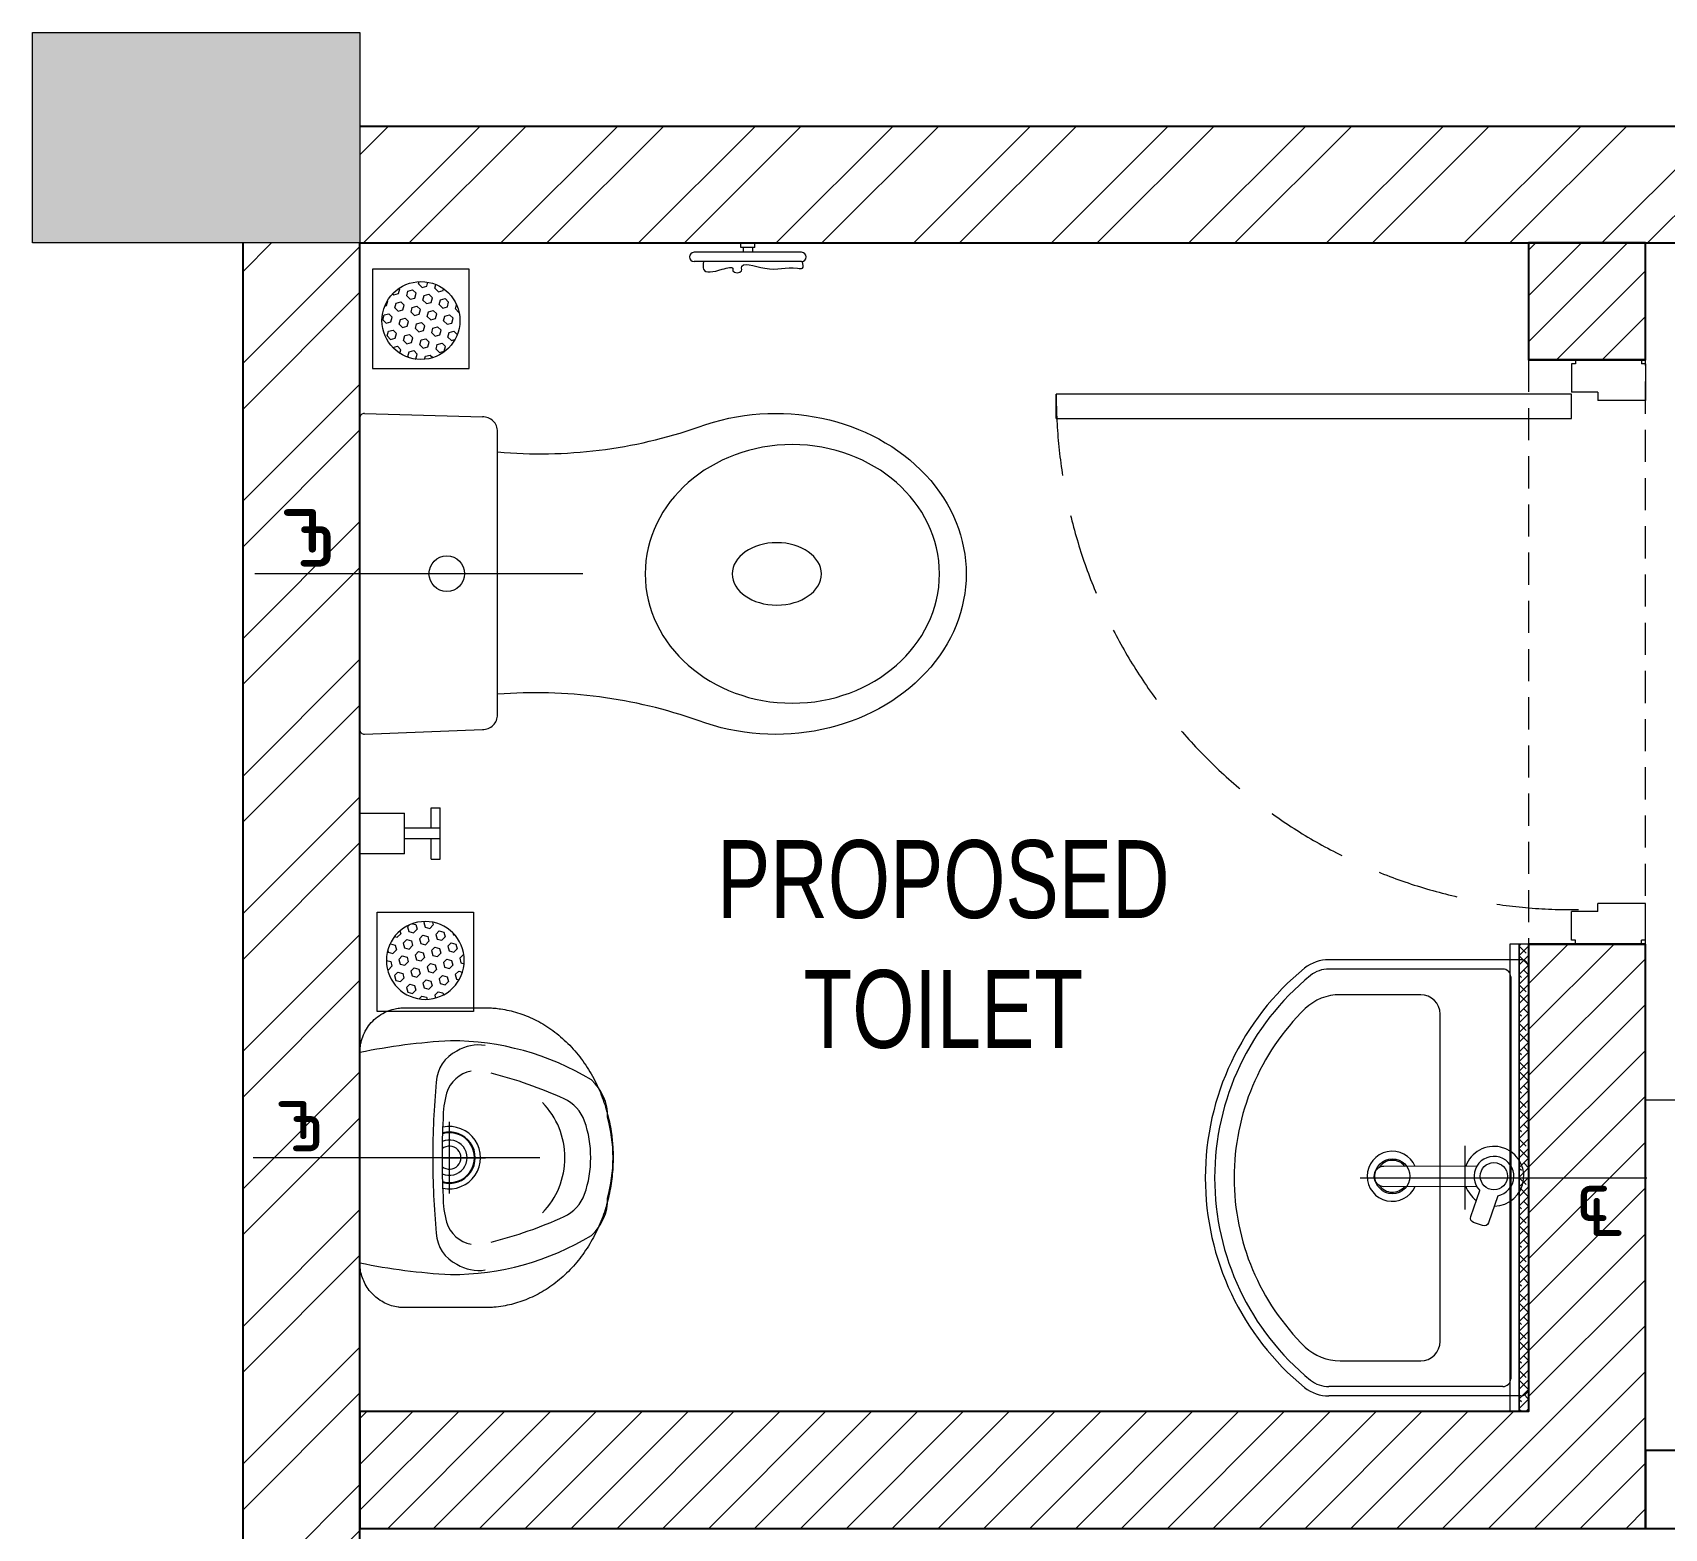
# Model space of a CAD drawing. Header units: feet. Extents: x 9925359 to 9932229, y -5941136 to -5927818.
# Drawn here: x 9925359 to 9927453, y -5929738 to -5927818 of the extents above; entities that cross this region are included whole.
import ezdxf

# ---------------------------------------------------------------- set-up
doc = ezdxf.new("R2010")
doc.units = ezdxf.units.FT
doc.header["$LTSCALE"] = 33
doc.header["$MEASUREMENT"] = 0
for name, pattern in [('a_p6_plan_L18$0$HIDDEN', [0.375, 0.25, -0.125]), ('CENTER', [2, 1.25, -0.25, 0.25, -0.25]), ('DOT2', [0.125, 0, -0.125]), ('HIDDEN', [9.524999999999995, 6.349999999999997, -3.174999999999998]), ('HIDDEN2', [4.7624999999999975, 3.174999999999998, -1.587499999999999])]:
    doc.linetypes.add(name, pattern=pattern)
doc.layers.add('A-WALL', color=1, linetype='Continuous')
for name, color, linetype, lineweight in [('centerline-toilets', 2, 'CENTER', 13), ('column hatch', 5, 'Continuous', 0), ('Door', 2, 'Continuous', 13), ('ele', 252, 'Continuous', 13), ('Fhitting', 152, 'Continuous', 30), ('LENS-DIM', 252, 'Continuous', 5), ('LENS-DOOR', 34, 'Continuous', 20), ('LENS-PARTITION', 21, 'Continuous', 25), ('LENS-TEXT', 31, 'Continuous', 5), ('LENS_CURTAIN', 5, 'a_p6_plan_L18$0$HIDDEN', 9), ('LK-FF&E WALL', 1, 'Continuous', 9), ('LN-HATCH', 251, 'Continuous', 0), ('Mirror', 150, 'Continuous', 20), ('Panelling', 65, 'Continuous', 18), ('PARTITION', 22, 'Continuous', 30), ('Toilet', 5, 'Continuous', 9), ('WALL', 7, 'Continuous', 30)]:
    doc.layers.add(name, color=color, linetype=linetype, lineweight=lineweight)
doc.styles.add('LK TXT', font='GILC____.TTF', dxfattribs={"height": 100})
doc.styles.get("Standard").update_dxf_attribs({"font": 'GILC____.TTF'})
pattern_1 = [(225, (-10084900.59557978, 5279619.596572482), (88.29995930067012, -88.29995930067015), []), (225, (-10084959.46221921, 5279619.596572482), (88.29995930067012, -88.29995930067015), [])]

# ---------------------------------------------------------------- blocks, each defined once
blk = doc.blocks.new('DLF-RSP-AR-CD-DWG-4DT-3113$0$X-TYPICAL TOILET UPPER FLOORS - 02$0$urinals')
at = {"layer": 'Toilet'}
for p, q in [((-4.5475e-12, -15.56661428403458), (-4.5475e-12, 8.286377168158651)), ((-46.09715475669872, -115.0000000000218), (46.09715475669327, -115.0000000000218)), ((-2.7285e-12, -105.4429753783333), (-2.7285e-12, -161.0971547567169))]:
    blk.add_line(p, q, dxfattribs=at)
blk.add_lwpolyline([(134.9999999999991, 0), (-134.9999999999991, 0, 0.0369487664006767), (-149.9999999999982, -116.1503670555612, 0.1380941034158666), (-99.77423321075003, -297.0872948749238, 0.2217213641091726), (-52.01775628641091, -317.8890631478586, 0.0626559245730378), (-8.49796933122e-05, -325.0000017671497, 0.0626559245730475), (52.01758632703338, -317.8890631478586, 0.2217207008690154), (99.77423321075003, -297.0872948749238, 0.1380941034158641), (149.9999999999982, -116.1503670555685, 0.0369487664006777)], format="xyb", close=True, dxfattribs=at)
for centre, radius, start, end in [((-94.27481093352071, -144.9234715912316), 47.11810289109449, 93.37081731520148, 154.4824387253665), ((3.245766915242711, -1238.155136518551), 1144.670244824663, 90.16246512528313, 95.02645179237909), ((-3.245766915251806, -1238.155136518551), 1144.670244824663, 84.9735482076209, 89.83753487471687), ((94.27481093351253, -144.9234715912316), 47.11810289109449, 25.51756127463352, 86.62918268479851), ((-90.95333014834432, -152.7329236622463), 53.77394921319929, 148.4868266886055, 188.6401109395215), ((-71.39627009237483, -149.8700101487557), 40.22765506777335, 106.7015627441882, 169.7250358418294), ((-50.51241933281471, -225.3451602337737), 118.5326152894133, 89.54541335481511, 105.8857460775884), ((-0.1277772639159593, -996.2166668547361), 890.7737006409425, 89.99178119205142, 93.18195442305822), ((-2.7285e-12, -115.0000000000218), 40, 167.4279671994436, 12.57203280055641), ((-2.7285e-12, -115.0000000000218), 33, 164.1813978616258, 15.81860213837415), ((-2.7285e-12, -115.0000000000218), 32, 163.604929760328, 16.39507023967201), ((-2.7285e-12, -115.0000000000218), 22.62135413059903, 155.6653304376655, 24.33466956233444), ((-2.7285e-12, -115.0000000000218), 14.7323792469192, 139.9108800322804, 40.08911996771955), ((0.1277772639068644, -996.2166668547361), 890.7737006409425, 86.81804557694178, 90.0082188079486), ((50.51241933280562, -225.3451602337737), 118.5326152894133, 74.1142539224116, 90.45458664518488), ((71.39627009236665, -149.8700101487557), 40.22765506777335, 10.27496415817055, 73.29843725581178), ((90.95333014833614, -152.7329236622463), 53.77394921319929, 351.3598890604785, 31.51317331139444), ((413.8982963433118, -38.37868533186702), 538.1616565584166, 193.993991329024, 204.5632062434074), ((-413.8982963433209, -38.37868533186702), 538.1616565584166, 335.4367937565926, 346.006008670976), ((-1.627792572718135, -165.2706388237202), 97.64476427368265, 224.9999999998895, 270.9551967833812), ((1.62779257270995, -165.2706388237202), 97.64476427368265, 269.0448032166188, 315.0000000001105), ((-30.08631462571975, -241.3059337647355), 50, 204.5632062434074, 250.460635897111), ((30.08631462571157, -241.3059337647355), 50, 289.539364102889, 335.4367937565926), ((-1.533770255527997, -160.8517433121305), 135.3705133602697, 250.460635897111, 270.6491845270783), ((1.533770255519812, -160.8517433121305), 135.3705133602697, 269.3508154729217, 289.539364102889)]:
    blk.add_arc(centre, radius, start, end, dxfattribs=at)
blk.add_open_spline([(135.0000000000218, 0), (105.3353530385498, 0), (75.67070607707728, 0), (-13.32323480733907, 2.274e-13), (-72.65252873028328, 2.274e-13), (-132.6900719520337, 2.274e-13), (-133.3983212508398, 2.274e-13), (-134.281768448908, 2.274e-13), (-134.4569663481699, 2.274e-13), (-134.747600608502, 2.274e-13), (-134.8630369695722, 2.274e-13), (-135.0060892340055, 2.274e-13), (-135.0064624712894, -1.193277512e-07), (-135.0170531848381, -2.2849590096e-06), (-135.0223488443722, -4.0993359107e-06), (-135.0382367304996, -1.1737902696e-05), (-135.0488298646186, -1.97575291168e-05), (-135.0806128910378, -5.26041751527e-05), (-135.1018064074043, -8.62189622239e-05), (-135.1654014043424, -0.0002222625089416), (-135.207817332803, -0.0003598904754654), (-135.3351225205075, -0.0009139553433215), (-135.4200691828771, -0.001471573562867), (-135.6751356392894, -0.0037122140454358), (-135.8454819154825, -0.005963027991811), (-136.3574010580367, -0.0150109124137998), (-136.6998544433754, -0.0241035279482276), (-137.7305242649482, -0.0607541935196423), (-138.4220536117127, -0.097686986413919), (-140.5080748643645, -0.2474448411821868), (-141.9140495439027, -0.3992694707415012), (-146.1615007839476, -1.02114614714037), (-149.0331357298746, -1.658535092420152), (-154.7518101202553, -3.41613828127015), (-157.5984620125504, -4.536659711778838), (-163.1465284251908, -7.264764980859354), (-165.8474082270705, -8.872454711613045), (-170.981741827156, -12.53873878342233), (-173.4146413081869, -14.5971666483058), (-177.906166885367, -19.08908202548741), (-179.9643754122968, -21.52215186033345), (-183.6301907623958, -26.65676477099555), (-185.2376312556147, -29.35775349851633), (-187.9652297344436, -34.90597265862334), (-189.0854937427912, -37.75266842165093), (-190.8425938294221, -43.47137026403243), (-191.4797371708415, -46.34298888964758), (-191.9919097605824, -49.84306461127676), (-192.077374217121, -50.50936302376794), (-192.2977468813131, -52.49991862553179), (-192.3966084331296, -53.81579509073117), (-192.4734941441805, -55.66879078878696), (-192.4883196677314, -56.21857700367218), (-192.496870256929, -56.88770939302139), (-192.4980415940107, -57.00997546670373), (-192.4992414002611, -57.19748434012058), (-192.4995479992234, -57.26283923326923), (-192.4998738983178, -57.37188175668461), (-192.4999546497274, -57.41559451898957), (-192.4999950294581, -57.47262341266742), (-192.4999998312229, -57.48595819937031), (-192.5000003243775, -57.52595679718206), (-192.4999999999782, -57.60927353243437), (-192.4999999999782, -57.72001920997377), (-192.4999999999782, -57.77539204874369), (-192.4999999999782, -57.94151056505302), (-192.4999999999782, -58.05225624259264), (-192.4999999999782, -58.38449327521129), (-192.4999999999782, -58.60598463029032), (-192.4999999999782, -59.27045869552739), (-192.4999999999782, -59.71344140568567), (-192.4999999999782, -61.04238953616004), (-192.4999999999782, -61.92835495647637), (-192.4999999999782, -64.58625121742534), (-192.4999999999782, -66.35818205805799), (-192.4999999999782, -71.67397457995594), (-192.4999999999782, -75.21783626122124), (-192.4999999999782, -85.84942130501715), (-192.4999999999782, -92.93714466754773), (-192.4999999999782, -114.2003147551393), (-192.4999999999782, -128.3757614802005), (-192.4999999999782, -146.0625065335298), (-192.4999999999782, -144.5738048617977), (-192.4999999999782, -149.2112419741259), (-192.4999999999782, -150.3373807581863), (-192.4999999999782, -153.7157971103672), (-192.4999999999782, -155.9680746784879), (-192.4999999999782, -158.5060066698138), (-192.4999999999782, -158.7916610930192), (-192.4999999999782, -159.2427020504906), (-192.4999999999782, -159.4080885847565), (-192.4999999999782, -159.6877588407215), (-192.4999999999782, -159.8020425624204), (-192.4999999999782, -159.9401879191086), (-192.4999999999782, -159.9640495540977), (-192.4999999999782, -160.0097689728666), (-192.499996421247, -160.0440525330155), (-192.4999643757641, -160.104952970559), (-192.4999385281542, -160.1354066471763), (-192.4998314906368, -160.2267780325826), (-192.4997208060357, -160.2877060969351), (-192.4992706129669, -160.4705315680455), (-192.4988129651545, -160.5924702530042), (-192.4969661832839, -160.9584502616815), (-192.4951032094926, -161.2026555415623), (-192.4876087275813, -161.9359178476325), (-192.4800716371877, -162.4256213779233), (-192.4497571986702, -163.8972417424418), (-192.4192763048381, -164.8816689491061), (-192.2963859407732, -167.8443601815493), (-192.1725217451708, -169.8320432125226), (-191.6702797904039, -175.8273667212115), (-191.1611082412308, -179.8674218867413), (-189.2689630843825, -190.9417939809036), (-187.5187975353817, -198.0301520545986), (-182.8335725814559, -212.1757821290298), (-179.8980525958225, -219.2325052385784), (-172.8234117350846, -233.0968568300414), (-168.6841000434473, -239.9037905012674), (-159.2549403987001, -253.0454586305236), (-153.9652371668557, -259.379470229105), (-142.3610169376685, -271.3688433516364), (-136.0469754966913, -277.0235842421638), (-122.5830627030569, -287.4852784505018), (-115.4339174138625, -292.2918274844595), (-100.5336337623292, -300.9411013099287), (-92.78333124286517, -304.7837051255591), (-76.93540386034736, -311.4502324650508), (-68.83856359988783, -314.2743166926488), (-52.54813771902468, -318.9094578767903), (-44.3551540822018, -320.7208905446411), (-28.09766422605981, -323.3885338293181), (-20.03351017174828, -324.2452316631242), (-9.424407998249535, -324.8186507928577), (-6.740670549843343, -324.9146929727227), (-2.541294352623708, -324.9908912051677), (-1.014315851566152, -325.0028880619856), (2.036791116084486, -324.9959492932932), (3.569827181100436, -324.9769325151441), (8.189732633019958, -324.8718838178048), (11.29743471029269, -324.7378363960885), (20.68934946575928, -324.1333461154121), (27.04290265062991, -323.4601654556735), (41.80139781238676, -321.2305755023596), (50.23999478411247, -319.4658943264186), (67.03734023472111, -314.8652250617469), (75.39541298363952, -312.0287856304914), (91.75936961286243, -305.2736148746307), (99.7643516501057, -301.3546813595407), (115.1434400448929, -292.4912148852103), (122.5165764177182, -287.5468142099547), (136.3756982075897, -276.758097672075), (142.8608430866302, -270.9142526187757), (154.7380516223206, -258.5122041911341), (160.1295767143733, -251.9547274426545), (169.6852635787454, -238.3524876585086), (173.8492842636328, -231.3085654467875), (180.8978067359608, -216.9779216659792), (183.7825645728694, -209.6919949490896), (188.3007156192507, -195.1140848347474), (189.9346737316168, -187.8227087036603), (191.1840609344508, -179.3163223890908), (191.3580380264129, -178.0039348904486), (191.8233173539161, -174.0784034933799), (192.057946061775, -171.4769170618926), (192.282645325045, -167.9054949954279), (192.3343052322775, -166.9187583098144), (192.4580821737554, -163.9678661429329), (192.4989909393634, -162.013038042752), (192.5000275633615, -159.9821342127634), (192.5000000000218, -159.9224785452215), (192.5000000000218, -159.79307529839), (192.5000000000218, -159.7283736749743), (192.5000000000218, -159.5342688047269), (192.5000000000218, -159.4048655578954), (192.5000000000218, -159.0166558174007), (192.5000000000218, -158.7578493237377), (192.5000000000218, -157.9814298427484), (192.5000000000218, -157.4638168554225), (192.5000000000218, -155.9109778934439), (192.5000000000218, -154.8757519187916), (192.5000000000218, -151.7700739948347), (192.5000000000218, -149.6996220455301), (192.5000000000218, -143.4882661976162), (192.5000000000218, -144.347362299007), (192.5000000000218, -131.9246506031793), (192.5000000000218, -123.642842805961), (192.5000000000218, -98.79741941430552), (192.5000000000218, -82.23380381986885), (192.5000000000218, -64.84578365063203), (192.5000000000218, -64.0213790758321), (192.5000000000218, -61.54816535143254), (192.5000000000218, -59.89935620183292), (192.5000000000218, -58.00998844622473), (192.5000000000218, -57.76942984021594), (192.5000000000218, -57.49274907784002), (192.499998838924, -57.47911258059002), (192.4999756668194, -57.44431269662868), (192.4999561805543, -57.4269094915121), (192.4998739944462, -57.37469011354438), (192.499787567282, -57.3398641780534), (192.4994331634852, -57.23534753620175), (192.4990700643893, -57.16561799409532), (192.4975985787632, -56.95627575957587), (192.4961080012763, -56.81650945311571), (192.4900940107291, -56.39661016926675), (192.4840282944246, -56.11587673401686), (192.4595555625769, -55.2713907425973), (192.4348721360084, -54.70535101709879), (192.3348933918678, -52.99906669626466), (192.2336529024164, -51.85063392816892), (191.8201097009723, -48.38130602370188), (191.3976066809859, -46.03606142272087), (190.0123624707134, -40.43900391265924), (188.9035838720251, -37.18247124511481), (186.0547772968666, -30.82026903956307), (184.3144513501752, -27.71555679796666), (180.2457153816676, -21.83694617079323), (177.9175711211701, -19.06409479178683), (172.7827831035551, -14.00634504821505), (169.9769390510123, -11.72221112323927), (164.0463850254914, -7.747615767943671), (160.9227285040119, -6.057372140880033), (154.5371660888572, -3.309309329362349), (151.2761959855666, -2.251153484609176), (144.7863564140075, -0.7410639178328893), (141.558048455473, -0.2884559583496866), (137.2641564939213, -0.0330454220411411), (136.1252210402749, 0), (135.0000000000218, 0)], degree=3, knots=[0, 0, 0, 0, 0.3296071884608014, 0.3296071884608014, 0.9888215653824044, 0.9888215653824044, 0.9966910020358062, 0.9966910020358062, 0.9986376453609405, 0.9986376453609405, 0.9999202715950525, 0.9999202715950525, 1.000227114965755, 1.000227114965755, 1.000533958336457, 1.000533958336457, 1.001147645077862, 1.001147645077862, 1.002375018560673, 1.002375018560673, 1.004829765526294, 1.004829765526294, 1.009739259457536, 1.009739259457536, 1.019558247320021, 1.019558247320021, 1.039196223044989, 1.039196223044989, 1.078472174494926, 1.078472174494926, 1.1570240773948, 1.1570240773948, 1.314127883194549, 1.314127883194549, 1.471231688994297, 1.471231688994297, 1.628335494794045, 1.628335494794045, 1.785439300593793, 1.785439300593793, 1.942543106393542, 1.942543106393542, 2.09964691219329, 2.09964691219329, 2.256750717993039, 2.256750717993039, 2.413854523792787, 2.413854523792787, 2.45094359105979, 2.45094359105979, 2.525121725593796, 2.525121725593796, 2.55664088826819, 2.55664088826819, 2.563698676682492, 2.563698676682492, 2.567478738951607, 2.567478738951607, 2.570009988159922, 2.570009988159922, 2.570782632421826, 2.570782632421826, 2.572327920945634, 2.572327920945634, 2.573873209469442, 2.573873209469442, 2.576963786517057, 2.576963786517057, 2.583144940612287, 2.583144940612287, 2.595507248802747, 2.595507248802747, 2.620231865183668, 2.620231865183668, 2.669681097945509, 2.669681097945509, 2.768579563469191, 2.768579563469191, 2.966376494516556, 2.966376494516556, 3.361970356611286, 3.361970356611286, 3.459960077400161, 3.459960077400161, 3.491387206257657, 3.491387206257657, 3.55424146397265, 3.55424146397265, 3.562213215317918, 3.562213215317918, 3.566828653483477, 3.566828653483477, 3.570017966647174, 3.570017966647174, 3.57068387273989, 3.57068387273989, 3.57129385740351, 3.57129385740351, 3.57190384206713, 3.57190384206713, 3.573123811394369, 3.573123811394369, 3.575563750048849, 3.575563750048849, 3.580443627357808, 3.580443627357808, 3.590203381975726, 3.590203381975726, 3.609722891211562, 3.609722891211562, 3.648761909683234, 3.648761909683234, 3.726839946626579, 3.726839946626579, 3.861362010243008, 3.861362010243008, 3.995884073859437, 3.995884073859437, 4.130406137475866, 4.130406137475866, 4.264928201092295, 4.264928201092295, 4.399450264708724, 4.399450264708724, 4.533972328325153, 4.533972328325153, 4.668494391941582, 4.668494391941582, 4.803016455558011, 4.803016455558011, 4.93753851917444, 4.93753851917444, 5.072060582790869, 5.072060582790869, 5.118026198867305, 5.118026198867305, 5.144558031518944, 5.144558031518944, 5.171089864170584, 5.171089864170584, 5.224153529473863, 5.224153529473863, 5.330280860080422, 5.330280860080422, 5.468862833682332, 5.468862833682332, 5.607444807284243, 5.607444807284243, 5.746026780886153, 5.746026780886153, 5.884608754488064, 5.884608754488064, 6.023190728089974, 6.023190728089974, 6.161772701691885, 6.161772701691885, 6.300354675293795, 6.300354675293795, 6.438936648895706, 6.438936648895706, 6.577518622497616, 6.577518622497616, 6.60287550622664, 6.60287550622664, 6.653589273684687, 6.653589273684687, 6.673028302144214, 6.673028302144214, 6.711906359063266, 6.711906359063266, 6.71371198576324, 6.71371198576324, 6.715517612463215, 6.715517612463215, 6.719128865863165, 6.719128865863165, 6.726351372663065, 6.726351372663065, 6.740796386262864, 6.740796386262864, 6.769686413462464, 6.769686413462464, 6.827466467861662, 6.827466467861662, 6.943026576660058, 6.943026576660058, 7.174146794256852, 7.174146794256852, 7.63638722945044, 7.63638722945044, 7.659393868747179, 7.659393868747179, 7.705407147340659, 7.705407147340659, 7.712120410764156, 7.712120410764156, 7.713128470941848, 7.713128470941848, 7.71413653111954, 7.71413653111954, 7.716152651474923, 7.716152651474923, 7.720184892185691, 7.720184892185691, 7.728249373607226, 7.728249373607226, 7.744378336450297, 7.744378336450297, 7.776636262136437, 7.776636262136437, 7.841152113508718, 7.841152113508718, 7.970183816253281, 7.970183816253281, 8.148440131053812, 8.148440131053812, 8.32669644585434, 8.32669644585434, 8.504952760654874, 8.504952760654874, 8.683209075455405, 8.683209075455405, 8.861465390255937, 8.861465390255937, 9.039721705056468, 9.039721705056468, 9.217978019857, 9.217978019857, 9.283185307179586, 9.283185307179586, 9.283185307179586, 9.283185307179586], dxfattribs=at)
blk = doc.blocks.new('jALI')
at = {"layer": 'Toilet', "ltscale": 5}
h = blk.add_hatch(dxfattribs=at)
h.set_pattern_fill('HEX', color=256, scale=50, angle=135, double=1)
h.set_pattern_definition([(135, (-344825.8629864738, 460708.1869492117), (-7.654655446197432, -7.65465544619743), [6.25, -12.5]), (255, (-344825.8629864738, 460708.1869492117), (10.4564537967226, -2.80179835052517), [6.25, -12.5]), (195, (-344830.2824038562, 460712.6063665941), (2.801798350525164, -10.4564537967226), [6.25, -12.5])])
edge = h.paths.add_edge_path()
edge.add_arc((-393187.5478222936, 163647.6289079433), 50, -90, 270)
blk.add_lwpolyline([(-393249.5478222936, 163581.8745342398), (-393125.5478222936, 163581.8745342398), (-393125.5478222936, 163709.3782789116), (-393249.5478222936, 163709.3782789116)], close=True, dxfattribs=at)
blk.add_circle((-393187.5478222936, 163647.6289079433), 50, dxfattribs=at)
blk = doc.blocks.new('Urinal')
at = {"layer": 'centerline-toilets', "linetype": 'HIDDEN', "ltscale": 10}
blk.add_line((0, 230.8758839690709), (0, -137.000001512235), dxfattribs=at)
at = {"layer": 'Fhitting', "lineweight": 0, "ltscale": 0.5, "rotation": 180}
blk.add_blockref('DLF-RSP-AR-CD-DWG-4DT-3113$0$X-TYPICAL TOILET UPPER FLOORS - 02$0$urinals', (0, -4.656613e-10), dxfattribs=at)
at = {"layer": 'Fhitting', "lineweight": 0, "ltscale": 0.5, "xscale": -1, "rotation": 90}
blk.add_blockref('jALI', (163394.4367869734, -393103.5478222946), dxfattribs=at)
at = {"layer": 'centerline-toilets', "linetype": 'DOT2', "insert": (-31.35624695965089, -69.03888236299099), "char_height": 75, "width": 495.826660318515, "attachment_point": 5, "rotation": 269.99999999999994}
blk.add_mtext('{\\fISOCPEUR|b0|i0|c0|p34;℄}', dxfattribs=at)
blk = doc.blocks.new('WC')
at = {"layer": 'centerline-toilets', "linetype": 'HIDDEN', "ltscale": 10}
blk.add_line((0, 286.2958382707602), (0, -134.6853325402244), dxfattribs=at)
at = {"layer": 'Toilet'}
for p, q in [((-412.7979797990993, 566.9391568473073), (-412.7979797990993, 428.9391568473075)), ((-400.7979797990993, 566.9391568473073), (-400.7979797990993, 428.9391568473075)), ((-418.7979797990992, 506.9391568473074), (-424.7979797990992, 506.9391568473074)), ((-424.7979797990992, 506.9391568473074), (-424.7979797990992, 488.9391568473074)), ((-418.7979797990992, 506.9391568473074), (-418.7979797990992, 488.9391568473074)), ((-418.7979797990992, 503.9391568473075), (-412.7979797990993, 503.9391568473075)), ((-418.7979797990992, 488.9391568473074), (-424.7979797990992, 488.9391568473074)), ((-418.7979797990992, 491.9391568473074), (-412.7979797990993, 491.9391568473074)), ((180.5927414200269, 176.815278308868), (-182.556142896181, 176.815278308868)), ((-205.7725320039317, 5.926001816396819), (-201.7160837631672, 157.2330230183852)), ((205.7725320039317, 5.926001816396819), (199.7526822867803, 157.2330230183852)), ((-200.0543949760031, 0), (200.0543949760031, 0))]:
    blk.add_line(p, q, dxfattribs=at)
at = {"layer": 'Toilet', "ltscale": 100}
for p, q in [((366.0861393199302, 102.9920874625677), (300.3083048430271, 102.9920874625095)), ((300.30830484326, 91.54852218885208), (300.3083048430271, 102.9920874625095)), ((326.331082917517, 91.54852218885208), (300.30830484326, 91.54852218885208)), ((326.331082917517, 102.9920874625095), (326.331082917517, 57.21782636787975)), ((340.063361245906, 102.9920874625095), (340.0633612461388, 57.21782636787975)), ((366.086139320163, 91.54852218891027), (340.0633612461388, 91.54852218885208)), ((366.086139320163, 91.54852218891027), (366.086139320163, 102.9920874625677)), ((307.1744440074545, -4.074536e-10), (307.1744440074545, 57.21782636787975)), ((359.2200001559686, 57.21782636793796), (307.1744440074545, 57.21782636787975)), ((359.2200001559686, 57.21782636793796), (359.2200001559686, -3.49246e-10)), ((359.2200001559686, -3.49246e-10), (307.1744440074545, -4.074536e-10))]:
    blk.add_line(p, q, dxfattribs=at)
at = {"layer": 'Toilet'}
blk.add_circle((-0.2857134367804974, 111.5676235100181), 22.88713054731488, dxfattribs=at)
for centre, radius, start, end in [((-406.7979797990992, 566.9391568473073), 6, 0, 180), ((-406.7979797990992, 428.9391568473075), 6, 180, 0), ((-776.4252137581352, 231.0819697503539), 622.2680866278017, 354.9970003378784, 19.06186307169785), ((776.0328844110481, 226.3990844733362), 623.4432827196409, 160.519589047048, 184.5616761992302), ((-182.4380497655365, 157.5352372747657), 19.28040269973926, 90.35094080903318, 180.8981301276673), ((180.4746482893824, 157.5352372747657), 19.28040269973926, 359.1018698723327, 89.64905919096681), ((-200.0543949760031, 5.72178263682872), 5.72178263682872, 177.9545915110681, 270), ((200.0543949760031, 5.72178263682872), 5.72178263682872, 270, 2.045408488931865)]:
    blk.add_arc(centre, radius, start, end, dxfattribs=at)
at = {"layer": 'Toilet', "extrusion": (0, 0, -1)}
for centre, major_axis, ratio, start_param, end_param in [((0, 533.5337650458841), (-8.43e-14, -244.6286735628217), 0.8420279271674843, 7.436325980537995, 11.41322994100081), ((0, 535.0673360529563), (-1.97e-14, -57.2178263682872), 0.7, 1.570796326794896, 7.853981633974482)]:
    blk.add_ellipse(centre, major_axis=major_axis, ratio=ratio, start_param=start_param, end_param=end_param, dxfattribs=at)
blk.add_ellipse((0, 555.0129157723858), major_axis=(-6.5e-14, -188.8188270153477), ratio=0.8787878787878787, dxfattribs=at)
at = {"layer": 'Toilet'}
blk.add_open_spline([(-400.7979797990993, 440.9812579345889), (-397.1017245875382, 440.5392413198887), (-384.272368182084, 439.0050429589682), (-388.9986424445753, 459.3206578283151), (-395.6177634203054, 479.7532535305932), (-385.6000390281565, 477.9531818908857), (-385.8943579708215, 491.277749300945), (-402.6759011854702, 487.229470669479), (-384.8389140961484, 532.0884480134423), (-395.5184431350181, 546.6368104346082), (-390.8815714643073, 570.2364144729171), (-397.1683210631592, 568.7960733613664), (-400.7979797990993, 567.9644915373938)], degree=3, knots=[0, 0, 0, 0, 9.744971934705973, 33.82388686810737, 47.58355076290899, 49.4979151278385, 60.56050204634084, 63.82228440520703, 93.50801890349248, 135.7569247839274, 141.9043522613065, 150.3019062020757, 150.3019062020757, 150.3019062020757, 150.3019062020757], dxfattribs=at)
at = {"layer": 'Fhitting', "lineweight": 0, "ltscale": 0.5, "rotation": 270}
blk.add_blockref('jALI', (-163972.8745342343, -393109.1750712174), dxfattribs=at)
at = {"layer": 'centerline-toilets', "linetype": 'DOT2', "insert": (-35.88272588187829, -56.91358223470706), "char_height": 85.8267395524308, "width": 567.4024751774504, "attachment_point": 5, "rotation": 270}
blk.add_mtext('{\\fISOCPEUR|b0|i0|c0|p34;℄}', dxfattribs=at)
blk = doc.blocks.new('Wash Basin')
at = {"layer": 'PARTITION', "lineweight": 9}
h = blk.add_hatch(dxfattribs=at)
h.set_pattern_fill('ANSI38', color=256, scale=70, angle=989.9999999999998, style=0, double=1)
h.set_pattern_definition([(314.9999999999998, (-64.71346578747034, -33.32481618935708), (6.187184335382297, 6.187184335382283), []), (44.99999999999993, (-64.71346578747034, -33.32481618935708), (6.187184335382312, 18.56155300614686), [21.875, -13.125])])
h.paths.add_polyline_path([(300.0941287651658, -21.98777738737408), (-300.0941287651658, -22.00000000058208), (-300.0941287651658, -34.00000000058208), (300.0941287651658, -33.98777738737408)])
at = {"layer": 'centerline-toilets', "linetype": 'HIDDEN', "ltscale": 10}
blk.add_line((0, -238.0678792903709), (0, 129.808006190935), dxfattribs=at)
at = {"layer": 'Mirror', "ltscale": 0.5}
blk.add_lwpolyline([(-300.0941287651658, -34.00000000058208), (-300.0941287651658, -46.00000000058208), (300.0941287651658, -46.00000000058208), (300.0941287651658, -34.00000000058208)], close=True, dxfattribs=at)
at = {"layer": 'Panelling', "lineweight": 9}
blk.add_lwpolyline([(-300.0941287651658, -22.00000000058208), (-300.0941287651658, -34.00000000058208), (300.0941287651658, -34.00000000058208), (300.0941287651658, -22.00000000058208)], close=True, dxfattribs=at)
at = {"layer": 'Toilet', "ltscale": 100}
for p, q in [((-280, -32.00000000058208), (-280, -278.3423135242919)), ((-270, -22.00000000058208), (270, -22.00000000058208)), ((280, -32.00000000058208), (280, -278.3423135242919)), ((-268, -55.00000000058207), (-268, -278.3423135242919)), ((-258, -45.00000000058207), (258, -45.00000000058207)), ((268, -55.00000000058207), (268, -278.3423135242919)), ((-14.75394256017171, -88.57836779823992), (-14.58294607303105, -207.8757586760221)), ((10.97367832274176, -207.8757587235195), (10.80268183583394, -88.55792254640254))]:
    blk.add_line(p, q, dxfattribs=at)
blk.add_lwpolyline([(23.11144540272653, -61.62355844548438), (57.69729334814474, -73.5425448747119, -0.4142135623700193), (61.41500012157485, -81.17003832559566), (57.50521344458684, -92.51523855014239, -0.4142135623687794), (49.87771999370306, -96.23294532380532), (16.08098082058132, -84.58590182231274)], format="xyb", dxfattribs=at)
blk.add_lwpolyline([(40.65695853624492, -103.2068005428882), (-41.09953799587674, -103.2068005428882)], dxfattribs=at)
blk.add_lwpolyline([(-235, -264.0271915069043, 0.1918964941694492), (-217.1874080155976, -308.7300831892808, 0.4202357661762754), (217.1874080155976, -308.7300831893172, 0.191896494169451), (235, -264.0271915069115), (235, -160.5000000005821, 0.4142135623730951), (210, -135.5000000005821), (-210, -135.5000000005821, 0.4142135623730951), (-235, -160.5000000005821)], format="xyb", close=True, dxfattribs=at)
for centre, radius in [((-1.975630321074277, -66.50000000058208), 17.5), ((-1.975630321074277, -196.7635957537459), 22.5)]:
    blk.add_circle(centre, radius, dxfattribs=at)
for centre, radius, start, end in [((-270, -32.00000000058208), 10, 90, 180), ((270, -32.00000000058208), 10, 0, 90), ((-258, -55.00000000058207), 10, 90, 180), ((258, -55.00000000058207), 10, 0, 90), ((-1.975630321074277, -197.065354476148), 32.14736256360053, 113.0897544120751, 66.24597926171971), ((-1.975630321074277, -196.7635957537459), 20.45924138120723, 128.0403438055863, 237.2899289984687), ((-1.975630321074277, -196.7635957537459), 20.45924138120723, 304.4732923270086, 50.73322655079215), ((-230, -278.3423135242919), 50, 180, 218.4460647329942), ((-230, -278.3423135242919), 38, 180, 218.4460647329942), ((230, -278.3423135242919), 38, 321.5539352670057, 0), ((230, -278.3423135242919), 50, 321.5539352670057, 0), ((0, -89.26318603751132), 347.736813963071, 219.2825773815098, 320.7174226184902), ((0, -89.25957125263085), 335.7404287479508, 219.3129523468507, 320.6870476531492)]:
    blk.add_arc(centre, radius, start, end, dxfattribs=at)
for centre, major_axis, ratio, start_param, end_param in [((-1.975630321074277, -66.50000000058208), (-0.0007244262846731, 38.33493659709939), 0.9999999997470119, 4.720493185551212, 9.081981632517541), ((-1.975630321074277, -66.50000000058208), (-0.161652407392657, -25.55611315046938), 0.9999999997364025, 1.769108159146172, 7.074098355705205), ((-1.975630321074277, -66.50000000058208), (-0.0007244262846731, 38.33493659709939), 0.9999999997470119, 3.484555387064545, 4.08357603994855), ((-1.80463387700729, -207.8757586997708), (-9.035631208577575, 9.035631208577575), 0.9999999999964067, 0.7853981615407268, 3.926990815130519)]:
    blk.add_ellipse(centre, major_axis=major_axis, ratio=ratio, start_param=start_param, end_param=end_param, dxfattribs=at)
at = {"layer": 'centerline-toilets', "linetype": 'DOT2', "insert": (33.33187728072517, 61.84688704169094), "char_height": 75, "width": 495.826660318515, "attachment_point": 5, "rotation": 90}
blk.add_mtext('{\\fISOCPEUR|b0|i0|c0|p34;℄}', dxfattribs=at)
blk = doc.blocks.new('*U45')
at = {"layer": 'LENS-DOOR'}
for p, q in [((548121.7424194189, 1779235.250802667), (548121.7424194121, 1778573.792470707)), ((548121.7424194189, 1779235.250802667), (548152.9924194244, 1779235.250802653)), ((548152.9924193986, 1778573.792470693), (548152.9924194244, 1779235.250802653)), ((547447.2632527449, 1778568.584137414), (547452.4715860604, 1778568.584137391)), ((547447.2632527215, 1778484.134138707), (547447.2632527449, 1778568.584137414)), ((547452.4715860653, 1778573.792470743), (547488.9299194093, 1778573.792470734)), ((547452.4715860604, 1778568.584137391), (547452.4715860653, 1778573.792470743)), ((547488.9299193954, 1778539.938304132), (547488.9299194093, 1778573.792470734)), ((548121.7424194121, 1778573.792470707), (548152.9924193986, 1778573.792470693)), ((548192.054919424, 1778573.792470725), (548155.5965860707, 1778573.792470693)), ((548155.5965860611, 1778539.938304095), (548155.5965860707, 1778573.792470693)), ((548192.0549194146, 1778568.584137372), (548192.054919424, 1778573.792470725)), ((548197.2632527373, 1778568.584137372), (548192.0549194146, 1778568.584137372)), ((548197.2632527256, 1778484.134138697), (548197.2632527373, 1778568.584137372)), ((547488.9299193954, 1778539.938304132), (547499.3465860662, 1778539.938304113)), ((547499.3465860639, 1778478.925805386), (547499.3465860662, 1778539.938304113)), ((548145.179919409, 1778478.925805326), (548145.179919395, 1778539.938304067)), ((548155.5965860611, 1778539.938304095), (548145.179919395, 1778539.938304067)), ((547447.2632527215, 1778484.134138707), (547452.4715860627, 1778484.134138707)), ((547452.4715860627, 1778478.925805396), (547452.4715860627, 1778484.134138707)), ((547452.4715860627, 1778478.925805396), (547499.3465860639, 1778478.925805386)), ((548192.0549194006, 1778478.925805345), (548145.179919409, 1778478.925805326)), ((548192.0549194006, 1778478.925805345), (548192.0549194006, 1778484.134138698)), ((548197.2632527256, 1778484.134138697), (548192.0549194006, 1778484.134138698))]:
    blk.add_line(p, q, dxfattribs=at)
at = {"layer": 'LENS-DOOR', "color": 7, "linetype": 'HIDDEN2'}
blk.add_ellipse((548152.9924193986, 1778573.792470693), major_axis=(-661.4583333306382, 0.003443102111827), ratio=0.9999999979146821, start_param=-1.570791121506941, end_param=0.0512086788949202, dxfattribs=at)
blk = doc.blocks.new('A$C50c8a3d0')
at = {"layer": 'column hatch'}
h = blk.add_hatch(color=8, dxfattribs=at)
h.dxf.hatch_style = 1
h.paths.add_polyline_path([(-3365.410173052922, -6084.66466123145), (-3785.410173052922, -6084.66466123145), (-3785.410173052922, -6354.664661231451), (-3365.410173052922, -6354.664661231451)])
h.paths.add_polyline_path([(-3365.410173052922, -1714.664661231451), (-3785.410173052922, -1714.664661231451), (-3785.410173052922, -1984.664661231451), (-3365.410173052922, -1984.664661231451)])
h.paths.add_polyline_path([(-3365.410173052922, 2685.335338768549), (-3785.410173052922, 2685.335338768549), (-3785.410173052922, 2415.335338768549), (-3365.410173052922, 2415.335338768549)])
h.paths.add_polyline_path([(-3365.410173052922, 6035.335338768549), (-3785.410173052922, 6035.335338768549), (-3785.410173052922, 5765.335338768549), (-3365.410173052922, 5765.335338768549)])
h.paths.add_polyline_path([(2984.589826947078, 6035.335338768549), (2564.589826947078, 6035.335338768549), (2564.589826947078, 5765.335338768549), (2984.589826947078, 5765.335338768549)])
h.paths.add_polyline_path([(3084.589826947079, 2685.335338768549), (2664.589826947078, 2685.335338768549), (2664.589826947078, 2415.335338768549), (3084.589826947079, 2415.335338768549)])
h.paths.add_polyline_path([(3084.589826947079, -1714.664661231451), (2664.589826947078, -1714.664661231451), (2664.589826947078, -1984.664661231451), (3084.589826947079, -1984.664661231451)])
h.paths.add_polyline_path([(3084.589826947079, -6084.66466123145), (2664.589826947078, -6084.66466123145), (2664.589826947078, -6354.664661231451), (3084.589826947079, -6354.664661231451)])
h.paths.add_polyline_path([(-145.4101730529219, -6084.66466123145), (-565.4101730529219, -6084.66466123145), (-565.4101730529219, -6354.664661231451), (-145.4101730529219, -6354.664661231451)])
h.paths.add_polyline_path([(-145.4101730529219, -1714.664661231451), (-565.4101730529219, -1714.664661231451), (-565.4101730529219, -1984.664661231451), (-145.4101730529219, -1984.664661231451)])
h.paths.add_polyline_path([(-145.4101730529219, 2685.335338768549), (-565.4101730529219, 2685.335338768549), (-565.4101730529219, 2415.335338768549), (-145.4101730529219, 2415.335338768549)])
at = {"layer": 'LN-HATCH'}
h = blk.add_hatch(dxfattribs=at)
h.set_pattern_fill('ANSI32', color=256, scale=333, angle=180)
h.set_pattern_definition(pattern_1)
h.paths.add_polyline_path([(-715.4101730529219, 5765.335338768549), (-715.4101730529219, 5915.335338768549), (-3365.410173052922, 5915.335338768549), (-3365.410173052922, 5765.335338768549)])
h.paths.add_polyline_path([(-565.4101730529219, 6015.335338768549), (-565.4101730529219, 5865.335338768549), (2564.589826947078, 5865.335338768549), (2564.589826947078, 6015.335338768549)])
h = blk.add_hatch(dxfattribs=at)
h.set_pattern_fill('ANSI32', color=256, scale=333, angle=180)
h.set_pattern_definition(pattern_1)
h.paths.add_polyline_path([(-3515.410173052922, 5765.335338768549), (-3515.410173052922, 2685.335338768549), (-3365.410173052922, 2685.335338768549), (-3365.410173052922, 5765.335338768549)])
h.paths.add_polyline_path([(-3515.410173052922, 2415.335338768549), (-3515.410173052922, -1714.664661231451), (-3365.410173052922, -1714.664661231451), (-3365.410173052922, 2415.335338768549)])
h.paths.add_polyline_path([(-3515.410173052922, -1984.664661231451), (-3515.410173052922, -6084.66466123145), (-3365.410173052922, -6084.66466123145), (-3365.410173052922, -1984.664661231451)])
h = blk.add_hatch(dxfattribs=at)
h.set_pattern_fill('ANSI31', color=256, scale=333, angle=180)
h.set_pattern_definition([(225, (0, 0), (29.43331976689004, -29.43331976689005), [])])
h.paths.add_polyline_path([(-1715.410173052922, 5765.335338768549), (-1865.410173052922, 5765.335338768549), (-1865.410173052922, 5615.335338768549), (-1715.410173052922, 5615.335338768549)])
h.paths.add_polyline_path([(-1715.410173052922, 4865.335338768549), (-1865.410173052922, 4865.335338768549), (-1865.410173052922, 4265.335338768549), (-3365.410173052922, 4265.335338768549), (-3365.410173052922, 4115.335338768549), (-1715.410173052922, 4115.335338768549)])
at = {"layer": 'A-WALL'}
for p, q in [((-3365.410173052922, 5915.335338768549, -11587.38237223599), (-715.4101730529219, 5915.335338768549, -11587.38237223599)), ((-3515.410173052922, 2685.335338768549, -11587.38237223599), (-3515.410173052922, 5765.335338768549, -11587.38237223599)), ((-3365.410173052922, 5765.335338768549, -11587.38237223599), (-985.4101730529219, 5765.335338768549, -11587.38237223599)), ((-3365.410173052922, 2685.335338768549, -11587.38237223599), (-3365.410173052922, 5765.335338768549, -11587.38237223599))]:
    blk.add_line(p, q, dxfattribs=at)
for points in [[(-1715.410173052922, 5765.335338768549), (-1865.410173052922, 5765.335338768549), (-1865.410173052922, 5615.335338768549), (-1715.410173052922, 5615.335338768549)], [(-1715.410173052922, 4865.335338768549), (-1865.410173052922, 4865.335338768549), (-1865.410173052922, 4265.335338768549), (-3365.410173052922, 4265.335338768549), (-3365.410173052922, 4115.335338768549), (-1715.410173052922, 4115.335338768549)]]:
    blk.add_lwpolyline(points, close=True, dxfattribs=at)
at = {"layer": 'column hatch', "color": 8, "elevation": -11587.38237223599}
blk.add_lwpolyline([(-3785.410173052922, 5765.335338768549), (-3785.410173052922, 6035.335338768549), (-3365.410173052922, 6035.335338768549), (-3365.410173052922, 5765.335338768549)], close=True, dxfattribs=at)
at = {"layer": 'LENS_CURTAIN', "ltscale": 5}
blk.add_lwpolyline([(-1865.410173052922, 4865.429467533715), (-1715.410173052922, 4865.429467533715), (-1715.410173052922, 5615.335338768549), (-1865.410173052922, 5615.335338768549)], close=True, dxfattribs=at)
at = {"layer": 'WALL'}
for p, q in [((-1865.410173052922, 5615.335338768549, -11587.38237223599), (-1715.410173052922, 5615.335338768549, -11587.38237223599)), ((-1715.410173052922, 4865.335338768549, -11587.38237223599), (-1865.410173052922, 4865.335338768549, -11587.38237223599))]:
    blk.add_line(p, q, dxfattribs=at)
at = {"layer": 'Door', "rotation": 90}
blk.add_blockref('*U45', (1776763.515632281, -542581.927913962, -11587.38237223599), dxfattribs=at)
at = {"layer": 'ele', "color": 0, "lineweight": -2, "rotation": 270}
for name, p in [('WC', (-3365.410173052922, 5340.537358966656, -11587.38237223599)), ('Urinal', (-3365.410173052922, 4591.168672052211, -11587.38237223599)), ('Wash Basin', (-1843.410173052921, 4565.335338768549))]:
    blk.add_blockref(name, p, dxfattribs=at)

msp = doc.modelspace()

# ---------------------------------------------------------------- linework, layer by layer
at = {"layer": 'LENS-PARTITION'}
msp.add_lwpolyline([(9928279.220628569, -5929637.82511878), (9927429.220628569, -5929637.82511878), (9927429.220628569, -5929737.82511878), (9928279.220628569, -5929737.82511878)], close=True, dxfattribs=at)
at = {"layer": 'LK-FF&E WALL'}
msp.add_lwpolyline([(9928079.220628569, -5929637.82511878), (9927429.220628569, -5929637.82511878), (9927429.220628569, -5929187.825118781), (9928079.220628569, -5929187.825118781)], close=True, dxfattribs=at)

# ---------------------------------------------------------------- block references
at = {"layer": 'LENS-DIM', "color": 2}
msp.add_blockref('A$C50c8a3d0', (9929144.630801624, -5933853.160457549), dxfattribs=at)

# ---------------------------------------------------------------- texts
at = {"layer": 'LENS-TEXT', "color": 0, "linetype": 'Continuous', "ltscale": 3, "insert": (9926528.027886167, -5928988.436886032, -11587.38237223599), "char_height": 100, "attachment_point": 5, "style": 'LK TXT'}
msp.add_mtext_dynamic_manual_height_columns('PROPOSED TOILET', width=783.9636358173434, gutter_width=0.9999999999999992, heights=[0], dxfattribs=at)

doc.saveas('drawing.dxf')
